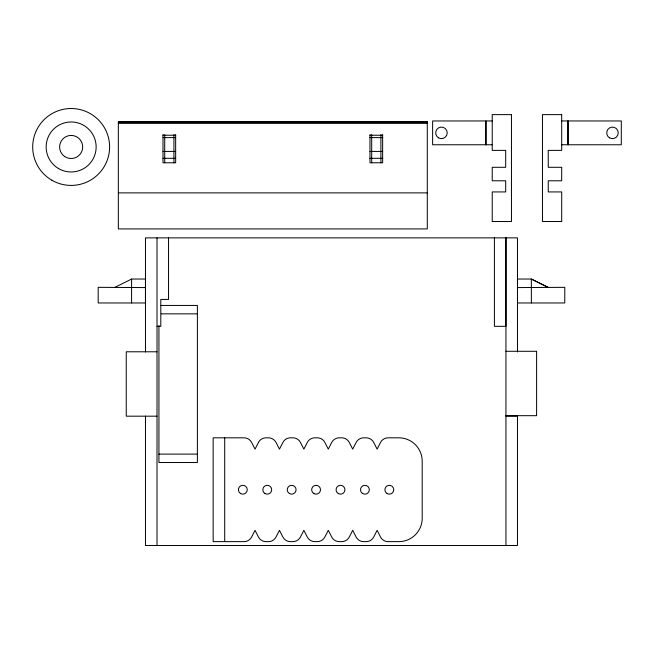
<?xml version="1.0" encoding="UTF-8"?>
<svg xmlns="http://www.w3.org/2000/svg" width="654" height="654" viewBox="0 0 654 654"><rect width="100%" height="100%" fill="white"/><g stroke="black" fill="none" stroke-linecap="round" stroke-linejoin="round"><path stroke-width="0.98" d="M145.466 302.966L145.474 279.037L131.593 279.037L114.924 287.335M492.225 120.957L432.621 120.965L432.629 144.771L492.225 144.763M561.696 120.957L621.3 120.965L621.292 144.771L561.696 144.763M118.341 122.02L427.291 122.02M118.341 123.361L427.291 123.361M162.993 135.231L175.656 135.231M369.976 135.231L382.639 135.231M162.993 137.61L175.656 137.61M369.976 137.61L382.639 137.61M162.993 151.426L175.656 151.426M369.976 151.426L382.639 151.426M162.993 158.317L175.656 158.317M369.976 158.317L382.639 158.317M118.341 192.881L427.291 192.881M145.466 287.58L98.174 287.335L98.174 302.966L145.474 302.966M517.477 302.966L564.778 302.966L564.778 287.335L517.494 287.58L517.477 279.037L531.359 279.037L548.027 287.335L531.334 279.037L531.375 302.966M160.958 305.443L197.385 305.443L197.385 462.525L158.93 462.525L158.93 325.545M161.334 313.855L197.385 313.855M157.009 326.338L160.802 326.338L160.802 299.426L168.544 299.426L168.544 237.868M505.853 351.288L536.607 351.288L536.607 415.682L505.853 415.682M157.009 351.787L126.247 351.787L126.247 416.181L157.009 416.181M505.943 416.181L517.477 416.181M158.93 454.113L197.385 454.113M517.477 351.95L517.477 237.868L145.474 237.868L145.474 351.95M517.477 415.682L517.477 545.485L145.474 545.485L145.474 416.124M505.943 545.485L505.943 237.868L505.943 326.338L494.408 326.338L494.408 237.868M382.639 134.642L382.639 162.781L369.976 162.781L369.976 134.642M380.906 134.65L380.906 162.781M371.701 134.65L371.701 162.781M224.698 437.82L224.698 541.635M175.656 134.642L175.656 162.781L162.993 162.781L162.993 134.642M173.923 134.65L173.923 162.781M164.718 134.65L164.718 162.781M157.009 237.868L157.009 545.485M131.593 279.037L131.585 302.966M568.007 120.957L567.999 144.763L568.007 120.957M258.461 442.431L255.035 449.135L251.61 442.431A8.461 8.461 0 0 0 244.081 437.82L213.163 437.82L213.163 541.635L244.081 541.635A8.461 8.461 0 0 0 251.61 537.024L255.035 530.32L258.461 537.024A8.461 8.461 0 0 0 265.998 541.635L268.5 541.635A8.461 8.461 0 0 0 276.029 537.024L279.454 530.32L282.88 537.024A8.461 8.461 0 0 0 290.417 541.635L292.91 541.635A8.461 8.461 0 0 0 300.448 537.024L303.873 530.32L307.298 537.024A8.461 8.461 0 0 0 314.827 541.635L317.329 541.635A8.461 8.461 0 0 0 324.866 537.024L328.292 530.32L331.717 537.024A8.461 8.461 0 0 0 339.246 541.635L341.748 541.635A8.461 8.461 0 0 0 349.285 537.024L352.702 530.32L356.128 537.024A8.461 8.461 0 0 0 363.665 541.635L366.166 541.635A8.461 8.461 0 0 0 373.696 537.024L377.121 530.32L380.546 537.024A8.461 8.461 0 0 0 388.084 541.635L398.826 541.635A23.381 23.381 0 0 0 422.206 518.262L422.206 461.193A23.381 23.381 0 0 0 398.826 437.82L388.084 437.82A8.461 8.461 0 0 0 380.546 442.431L377.121 449.135L373.696 442.431A8.461 8.461 0 0 0 366.166 437.82L363.665 437.82A8.461 8.461 0 0 0 356.128 442.431L352.702 449.135L349.285 442.431A8.461 8.461 0 0 0 341.748 437.82L339.246 437.82A8.461 8.461 0 0 0 331.717 442.431L328.292 449.135L324.866 442.431A8.461 8.461 0 0 0 317.329 437.82L314.827 437.82A8.461 8.461 0 0 0 307.298 442.431L303.873 449.135L300.448 442.431A8.461 8.461 0 0 0 292.91 437.82L290.417 437.82A8.461 8.461 0 0 0 282.88 442.431L279.454 449.135L276.029 442.431A8.461 8.461 0 0 0 268.5 437.82L265.998 437.82A8.461 8.461 0 0 0 258.461 442.431M511.453 114.622L492.225 114.622L492.225 150.379L505.689 150.379L505.689 167.301L492.225 167.301L492.225 180.782L505.689 180.782L505.689 191.933L492.225 191.933L492.225 221.518L511.453 221.518L511.453 114.622M561.696 114.622L542.468 114.622L542.468 221.518L561.696 221.518L561.696 191.933L548.24 191.933L548.24 180.782L561.696 180.782L561.696 167.301L548.24 167.301L548.24 150.379L561.696 150.379L561.696 114.622M427.291 121.955L118.341 121.955L118.341 228.916L427.291 228.916L427.291 121.955M485.922 144.763L485.922 120.957L485.914 144.763M240.615 493.557A4.423 4.423 0 0 0 247.253 489.723A4.423 4.423 0 0 0 240.615 485.897A4.423 4.423 0 0 0 240.615 493.557M265.034 493.557A4.423 4.423 0 0 0 271.672 489.723A4.423 4.423 0 0 0 265.034 485.897A4.423 4.423 0 0 0 265.034 493.557M289.452 493.557A4.423 4.423 0 0 0 296.082 489.723A4.423 4.423 0 0 0 289.452 485.897A4.423 4.423 0 0 0 289.452 493.557M313.871 493.557A4.423 4.423 0 0 0 320.501 489.723A4.423 4.423 0 0 0 313.871 485.897A4.423 4.423 0 0 0 313.871 493.557M338.29 493.557A4.423 4.423 0 0 0 344.92 489.723A4.423 4.423 0 0 0 338.29 485.897A4.423 4.423 0 0 0 338.29 493.557M362.365 493.345A4.423 4.423 0 0 0 369.322 490.124A4.423 4.423 0 0 0 363.06 485.718A4.423 4.423 0 0 0 362.365 493.345M387.119 493.557A4.423 4.423 0 0 0 393.757 489.723A4.423 4.423 0 0 0 387.119 485.897A4.423 4.423 0 0 0 387.119 493.557M51.928 180.267A38.455 38.455 0 0 0 109.602 146.97A38.455 38.455 0 0 0 51.928 113.665A38.455 38.455 0 0 0 51.928 180.267M58.656 168.618A24.991 24.991 0 0 0 96.146 146.97A24.991 24.991 0 0 0 58.656 125.323A24.991 24.991 0 0 0 58.656 168.618M64.509 156.404A11.535 11.535 0 0 0 82.641 148.008A11.535 11.535 0 0 0 66.307 136.498A11.535 11.535 0 0 0 64.509 156.404M438.564 137.863A5.772 5.772 0 0 0 447.222 132.868A5.772 5.772 0 0 0 438.564 127.873A5.772 5.772 0 0 0 438.564 137.863M609.585 137.863A5.772 5.772 0 0 0 618.243 132.868A5.772 5.772 0 0 0 609.585 127.873A5.772 5.772 0 0 0 609.585 137.863"/></g></svg>
